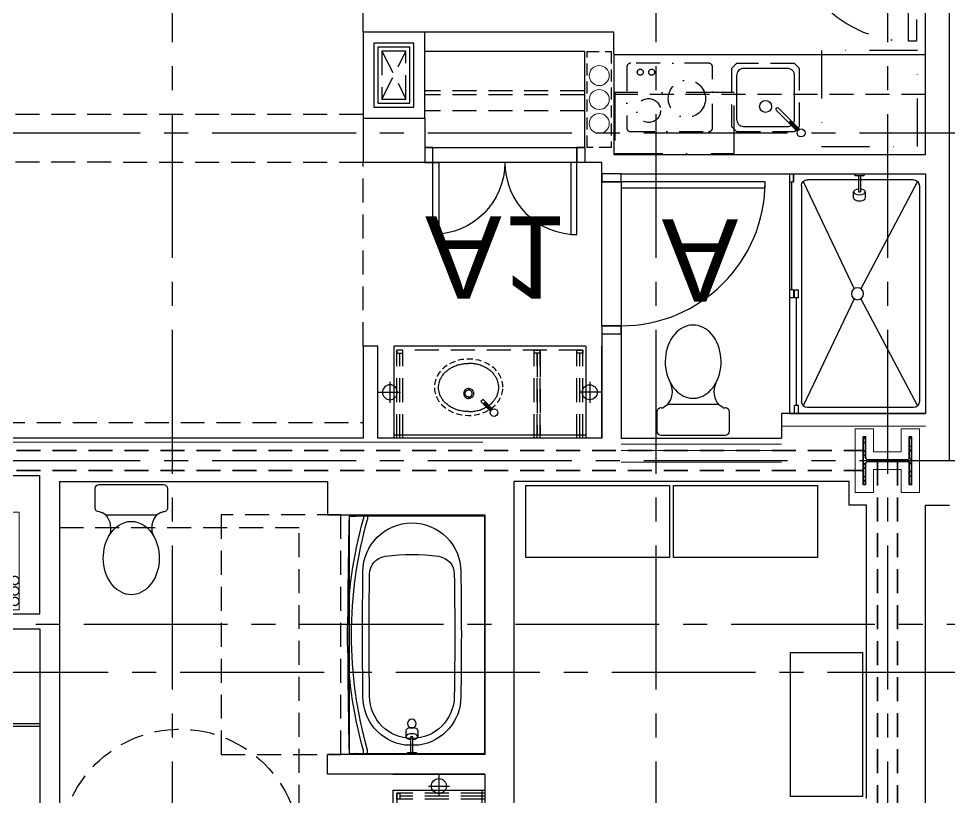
# Model space of a CAD drawing. Header units: inches. Extents: x 18000 to 22048, y 0 to 3165.
# Drawn here: x 19529.6 to 19762.5, y 1365 to 1559.9 of the extents above; entities that cross this region are included whole.
import ezdxf
from ezdxf.xclip import XClip

# ---------------------------------------------------------------- set-up
doc = ezdxf.new("R2010")
doc.units = ezdxf.units.IN
doc.header["$LTSCALE"] = 48
doc.header["$MEASUREMENT"] = 0
doc.header["$XCLIPFRAME"] = 0
for name, pattern in [('CENTER2', [1.125, 0.75, -0.125, 0.125, -0.125]), ('DASHDOT2', [0.5, 0.25, -0.125, 0, -0.125]), ('HIDDEN', [0.375, 0.25, -0.125]), ('HIDDEN2', [0.1875, 0.125, -0.0625]), ('PHANTOM2', [1.25, 0.625, -0.125, 0.125, -0.125, 0.125, -0.125])]:
    doc.linetypes.add(name, pattern=pattern)
for name, color, linetype in [('_0_Objects', 8, 'Continuous'), ('A-Door', 8, 'Continuous'), ('A-Door-Head', 8, 'Continuous'), ('A-Eqpm', 8, 'Continuous'), ('A-Eqpm-NIC', 8, 'DASHDOT2'), ('A-Flor-ADA', 8, 'PHANTOM2'), ('A-Flor-Case', 8, 'Continuous'), ('A-Flor-Case-Hidden', 8, 'HIDDEN2'), ('A-Flor-Outline', 8, 'Continuous'), ('A-Flor-Ovhd', 8, 'HIDDEN2'), ('A-Flor-Pfix', 8, 'Continuous'), ('A-Flor-Soffit', 8, 'HIDDEN2'), ('A-Flor-Spcl', 8, 'Continuous'), ('A-Flor-Wall Mtd Fixture', 8, 'Continuous'), ('A-Grid(3-32)', 8, 'CENTER2'), ('A-HVAC', 8, 'HIDDEN2'), ('A-Wall-Full', 8, 'Continuous')]:
    doc.layers.add(name, color=color, linetype=linetype)
for name, color, linetype, lineweight in [('A-Detl-Hatch', 8, 'Continuous', 18), ('S-Detl-Hatch', 8, 'Continuous', 18), ('S-Detl-Wide', 8, 'Continuous', 35)]:
    doc.layers.add(name, color=color, linetype=linetype, lineweight=lineweight)
doc.layers.add('G-Anno-Nplt', color=8, linetype='Continuous', lineweight=18, plot=False)
doc.layers.add('G-Anno-View', color=8, linetype='Continuous', lineweight=18, plot=False)
doc.styles.add('G1DIM', font='arial.ttf')
doc.dimstyles.new('Aec-Arch-I-96', dxfattribs={"dimscale": 96, "dimtxt": 0.09375, "dimasz": 0.0625, "dimexe": 0.0625, "dimexo": 0.0625, "dimgap": 0.03125, "dimtad": 1, "dimdec": 3, "dimzin": 3, "dimdsep": 46, "dimlunit": 4, "dimtxsty": 'G1DIM', "dimblk": 'ARCHTICK', "dimcen": 0.09375, "dimclrd": 256, "dimclre": 256, "dimclrt": 256, "dimazin": 2, "dimtfac": 0.75, "dimtdec": 3, "dimtix": 1, "dimtmove": 2, "dimatfit": 2, "dimldrblk": 'OPEN90', "dimfxl": 0.0625, "dimtolj": 1, "dimtzin": 0, "dimarcsym": 0})

# ---------------------------------------------------------------- blocks, each defined once
blk = doc.blocks.new('*U10')
at = {"layer": 'A-Detl-Hatch'}
h = blk.add_hatch(dxfattribs=at)
h.set_pattern_fill('ANSI32', color=256, scale=6, style=0)
h.set_pattern_definition([(45, (0, -6.06), (-1.591, 1.591), []), (45, (1.0607, -6.06), (-1.591, 1.591), [])])
edge = h.paths.add_edge_path()
edge.add_line((6, -12.12), (6, -11.515))
edge.add_line((6, -11.515), (0.795, -11.515))
edge.add_arc((0.795, -10.915), 0.6, 180, 270, ccw=False)
edge.add_line((0.195, -10.915), (0.195, -1.205))
edge.add_arc((0.795, -1.205), 0.6, 90, 180, ccw=False)
edge.add_line((0.795, -0.605), (6, -0.605))
edge.add_line((6, -0.605), (6, 0))
edge.add_line((6, 0), (-6, 0))
edge.add_line((-6, 0), (-6, -0.605))
edge.add_line((-6, -0.605), (-0.795, -0.605))
edge.add_arc((-0.795, -1.205), 0.6, 0, 90, ccw=False)
edge.add_line((-0.195, -1.205), (-0.195, -10.915))
edge.add_arc((-0.795, -10.915), 0.6, 270, 360, ccw=False)
edge.add_line((-0.795, -11.515), (-6, -11.515))
edge.add_line((-6, -11.515), (-6, -12.12))
edge.add_line((-6, -12.12), (6, -12.12))
at = {"linetype": 'ByBlock'}
blk.add_lwpolyline([(6, -12.12), (6, -11.515), (0.795, -11.515, -0.4142136), (0.195, -10.915), (0.195, -1.205, -0.4142136), (0.795, -0.605), (6, -0.605), (6, 0), (-6, 0), (-6, -0.605), (-0.795, -0.605, -0.4142136), (-0.195, -1.205), (-0.195, -10.915, -0.4142136), (-0.795, -11.515), (-6, -11.515), (-6, -12.12)], format="xyb", close=True, dxfattribs=at)
blk = doc.blocks.new('W12X65')
at = {"layer": 'S-Detl-Hatch'}
blk.add_lwpolyline([(13860.59, -7310.28), (13860.59, -7305.67), (13854.79, -7305.67), (13854.79, -7298.76), (13860.59, -7298.76), (13860.59, -7294.16), (13844.59, -7294.16), (13844.59, -7298.76), (13850.4, -7298.76), (13850.4, -7305.67), (13844.59, -7305.67), (13844.59, -7310.28)], close=True, dxfattribs=at)
at = {"layer": 'S-Detl-Wide'}
blk.add_blockref('*U10', (13852.59, -7296.16), dxfattribs=at)
blk = doc.blocks.new('3RD FLOOR - STRUCTURAL GRID')
at = {"layer": 'A-Grid(3-32)'}
for p, q in [((-2447.5, -13426.01), (-2447.5, -15409.77)), ((-2326.5, -13426.01), (-2326.5, -15409.77)), ((-2268.5, -13426.01), (-2268.5, -15409.77)), ((-3895.5, -14510.75), (-87.5, -14510.75)), ((-3895.5, -14592.75), (-87.5, -14592.75)), ((-87.5, -14645.75), (-3895.5, -14645.75))]:
    blk.add_line(p, q, dxfattribs=at)
blk.add_lwpolyline([(-111.62, -14633.75), (-3875.19, -14633.75), (-3882.75, -14619.19), (-3928.81, -14619.19)], dxfattribs=at)
at = {"layer": 'S-Detl-Wide', "linetype": 'HIDDEN2'}
for p, q in [((-2522.44, -14590.25), (-2274.56, -14590.25)), ((-2271, -14592.94), (-2271, -14799.55)), ((-2266, -14592.94), (-2266, -14799.55)), ((-2522.44, -14595.25), (-2274.56, -14595.25))]:
    blk.add_line(p, q, dxfattribs=at)
at = {"rotation": 90}
blk.add_blockref('W12X65', (-9570.72, -28445.34), dxfattribs=at)
blk = doc.blocks.new('shower head')
for p, q in [((0.5, 0.25), (4.48, 0.25)), ((6.04, 1.5), (4.5, 1.5)), ((0.5, -0.25), (4.48, -0.25)), ((6.02, -1.5), (4.49, -1.5))]:
    blk.add_line(p, q)
blk.add_lwpolyline([(0, -1.12), (0.5, -1.12), (0.5, 1.12), (0, 1.12)], close=True)
at = {"extrusion": (0, 0, -1)}
for centre, start_param, end_param in [((4.5, 0), 4.878708, 10.826996), ((6.02, 0), 6.265998, 9.430839)]:
    blk.add_ellipse(centre, major_axis=(0, 1.5), ratio=0.483735, start_param=start_param, end_param=end_param, dxfattribs=at)
blk.add_open_spline([(4.48, 0.25), (4.49, 0.2), (4.49, 0.16), (4.49, 0.11), (4.5, 0.04), (4.5, -0.04), (4.49, -0.11), (4.49, -0.16), (4.49, -0.21), (4.48, -0.25)], degree=3, knots=[7.6339989, 7.6339989, 7.6339989, 7.6339989, 7.7552894, 7.7552894, 7.7552894, 7.9540134, 7.9540134, 7.9540134, 8.074038, 8.074038, 8.074038, 8.074038])
blk = doc.blocks.new('shower curtain rod')
for p, q in [((-59.75, 0), (-60, 0)), ((-59.75, -2.5), (-59.75, 0)), ((-0.25, 0), (0, 0)), ((-0.25, -2.5), (-0.25, 0)), ((-59.75, -0.75), (-58.86, -0.75)), ((-59.75, -1.75), (-59, -1.75)), ((-0.25, -0.75), (-1.14, -0.75)), ((-0.25, -1.75), (-1, -1.75)), ((-59.75, -2.5), (-60, -2.5)), ((-0.25, -2.5), (0, -2.5))]:
    blk.add_line(p, q)
for centre, radius, start, end in [((-30, 101.37), 107.12, 254.2934, 285.7066), ((-30, 101.34), 106.09, 254.2167, 285.7833)]:
    blk.add_arc(centre, radius, start, end)
blk = doc.blocks.new('ADA Tub')
for p, q in [((0.12, -32.25), (0.12, -0.31)), ((59.44, -0.12), (0.31, -0.12)), ((59.63, -32.25), (59.63, -0.31)), ((2.25, -16.5), (2.25, -20)), ((0.19, -33.86), (0.19, -32.36)), ((59.56, -33.86), (59.56, -32.36)), ((-0.07, -33.87), (59.81, -33.87))]:
    blk.add_line(p, q)
blk.add_circle((7.62, -18.25), 1.09)
for centre, radius, start, end in [((0.31, -0.31), 0.188, 90, 180), ((59.44, -0.31), 0.188, 0, 90), ((14.37, -18.25), 12.25, 90, 171.7868), ((30, -982.48), 976.6, 89.08325, 90.91675), ((45.62, -18.25), 12.25, 270, 90), ((14.5, -18.25), 10.59, 90, 180), ((29.77, -940.73), 933.2, 89.06218, 90.93782), ((45.05, -12.16), 4.5, 8.0478, 90), ((1.97, -18.25), 48, 351.9522, 8.0478), ((14.5, -18.25), 10.59, 180, 270), ((14.37, -18.25), 12.25, 188.2132, 270), ((45.05, -24.34), 4.5, 270, 351.9522), ((29.77, 904.23), 933.2, 269.06218, 270.93782), ((0.25, -32.25), 0.13, 180, 241.143), ((30, 945.98), 976.6, 269.08325, 270.91675), ((59.5, -32.25), 0.13, 298.857, 0), ((0.25, -33.69), 0.13, 246.6399, 270), ((29.87, 1136.13), 1170.38, 268.54955, 271.45045), ((59.81, -33.81), 0.06, 270, 0)]:
    blk.add_arc(centre, radius, start, end)
at = {"layer": 'A-Flor-Pfix'}
blk.add_blockref('shower head', (-0.13, -18.25), dxfattribs=at)
at = {"layer": 'A-Flor-Spcl'}
blk.add_blockref('shower curtain rod', (59.87, -28.62), dxfattribs=at)
blk = doc.blocks.new('Toiliet American Std Cadet Pro')
for p, q in [((0, 8.06), (0, -8.06)), ((5.84, 9.06), (1, 9.06)), ((6.84, 7.9), (6.84, 8.06)), ((7.53, 6.52), (7, 7.36)), ((7.69, -5.98), (7.69, 5.98)), ((7, -7.36), (7.53, -6.52)), ((1, -9.06), (5.84, -9.06)), ((6.84, -8.06), (6.84, -7.9))]:
    blk.add_line(p, q)
for centre, radius, start, end in [((1, 8.06), 1, 90, 180), ((5.84, 8.06), 1, 0, 90), ((7.84, 7.9), 1, 180, 212.4157), ((6.69, 5.98), 1, 0, 32.4157), ((10.89, 10.1), 4.91, 226.8784, 295.5831), ((10.89, -10.1), 4.91, 64.417, 133.1217), ((6.69, -5.98), 1, 327.5844, 0), ((1, -8.06), 1, 180, 270), ((5.84, -8.06), 1, 270, 0), ((7.84, -7.9), 1, 147.5844, 180)]:
    blk.add_arc(centre, radius, start, end)
for start_param, end_param in [(4.086017, 8.480354), (2.197169, 4.086017)]:
    blk.add_ellipse((18.39, 0), major_axis=(9.17, 0), ratio=0.762999, start_param=start_param, end_param=end_param)
blk = doc.blocks.new('22in door')
blk.add_lwpolyline([(0, -22), (1.5, -22), (1.5, 0), (0, 0)], close=True)
blk.add_arc((0, 0), 22, 270, 0)
blk = doc.blocks.new('36in door')
blk.add_lwpolyline([(-1.5, -36), (0, -36), (0, 0), (-1.5, 0)], close=True)
blk.add_arc((0, 0), 36, 180, 270)
blk = doc.blocks.new('HVAC UNIT NICHE')
at = {"layer": 'A-Door-Head'}
blk.add_lwpolyline([(4, 0), (28.5, 0), (28.5, -3.75), (4, -3.75)], close=True, dxfattribs=at)
at = {"layer": 'A-HVAC'}
for p, q in [((4.25, 0), (28.25, -24)), ((4.25, -24), (28.25, 0))]:
    blk.add_line(p, q, dxfattribs=at)
for points in [[(3.25, 0), (29.25, 0), (29.25, 0.5), (3.25, 0.5)], [(4.25, -24), (28.25, -24), (28.25, 0), (4.25, 0)]]:
    blk.add_lwpolyline(points, close=True, dxfattribs=at)
for centre in [(21.13, -25), (23.75, -25), (26.36, -25)]:
    blk.add_circle(centre, 1, dxfattribs=at)
at = {"layer": 'A-Wall-Full'}
for p, q in [((4, 0), (0, 0)), ((4, -3.75), (4, 0)), ((28.5, 0), (33.25, 0)), ((28.5, -3.75), (28.5, 0)), ((33.25, 0), (33.25, -26)), ((4, -3.75), (0, -3.75)), ((28.5, -3.75), (29.5, -3.75)), ((29.5, -3.75), (29.5, -26))]:
    blk.add_line(p, q, dxfattribs=at)
at = {"layer": 'G-Anno-Nplt'}
blk.add_lwpolyline([(4, 0), (4, -26), (28.5, -26), (28.5, 0)], close=True, dxfattribs=at)
blk = doc.blocks.new('wall sconce')
for p, q in [((2, -2.625), (2, 2.625)), ((-1, 0), (4.625, 0))]:
    blk.add_line(p, q)
blk.add_circle((2, 0), 1.875)
blk = doc.blocks.new('sink1915rear')
for p, q in [((-6, -4.54), (-3.61, -6.94)), ((-5.78, -4.41), (-3.96, -6.23)), ((-5.6, -4.24), (-3.78, -6.05)), ((-5.47, -4.01), (-3.08, -6.41)), ((-3.96, -6.23), (-3.78, -6.05)), ((-3.61, -6.94), (-3.08, -6.41))]:
    blk.add_line(p, q)
blk.add_circle((-6.35, -3.67), 0.938)
for points, knots in [([(0, -3.91), (-0.41, -3.93), (-1.23, -3.96), (-2.41, -4.2), (-3.48, -4.57), (-4.13, -4.89), (-4.43, -5.06)], [0, 0, 0, 0, 1.238365, 2.448444, 3.606048, 4.621257, 4.621257, 4.621257, 4.621257]), ([(-5.07, -5.48), (-5.16, -5.54), (-5.5, -5.8), (-6.03, -6.29), (-6.6, -6.99), (-7.03, -7.71), (-7.32, -8.45), (-7.5, -9.2), (-7.56, -9.95), (-7.5, -10.7), (-7.32, -11.45), (-7.03, -12.19), (-6.6, -12.91), (-6.03, -13.61), (-5.33, -14.26), (-4.48, -14.84), (-3.5, -15.33), (-2.41, -15.7), (-1.23, -15.95), (-0.41, -15.98), (0, -15.99)], [5.387657, 5.387657, 5.387657, 5.387657, 5.72094, 6.671915, 7.55893, 8.391939, 9.182354, 9.943851, 10.690053, 11.436458, 12.198524, 12.989815, 13.823917, 14.712127, 15.664288, 16.687236, 17.780855, 18.938437, 20.147416, 21.38303, 21.38303, 21.38303, 21.38303])]:
    blk.add_open_spline(points, degree=3, knots=knots)
for points in [[(0, -3.91), (1.24, -3.99), (2.42, -4.23), (3.52, -4.61), (4.49, -5.1), (5.33, -5.68), (6.03, -6.32), (6.59, -7.01), (7.01, -7.73), (7.31, -8.46), (7.48, -9.21), (7.54, -9.95), (7.48, -10.69), (7.31, -11.44), (7.01, -12.17), (6.59, -12.89), (6.03, -13.58), (5.33, -14.22), (4.49, -14.81), (3.51, -15.3), (2.42, -15.67), (1.23, -15.91), (0, -15.99)], [(0, -9.7), (-0.48, -9.61), (-0.88, -9.34), (-1.15, -8.93), (-1.25, -8.45), (-1.15, -7.97), (-0.88, -7.57), (-0.48, -7.3), (0, -7.2)], [(0, -7.58), (-0.33, -7.64), (-0.62, -7.83), (-0.81, -8.12), (-0.87, -8.45), (-0.81, -8.79), (-0.62, -9.07), (-0.33, -9.26), (0, -9.33)], [(0, -9.7), (0.48, -9.61), (0.88, -9.34), (1.15, -8.93), (1.25, -8.45), (1.15, -7.97), (0.88, -7.57), (0.48, -7.3), (0, -7.2)], [(0, -7.58), (0.33, -7.64), (0.62, -7.83), (0.81, -8.12), (0.88, -8.45), (0.81, -8.79), (0.62, -9.07), (0.33, -9.26), (0, -9.33)]]:
    blk.add_spline(points, degree=3)
at = {"layer": 'A-Flor-Case-Hidden', "linetype": 'HIDDEN2', "ltscale": 0.25, "extrusion": (0, 0, -1)}
blk.add_ellipse((0, -10.01), major_axis=(-8.56, 0), ratio=0.824818, dxfattribs=at)
blk = doc.blocks.new('41in Std Vanity')
at = {"layer": 'A-Flor-Case'}
for p, q in [((23, 52), (0, 52)), ((0.75, 4), (0.75, 52)), ((23, 4), (23, 52)), ((23, 4), (0, 4))]:
    blk.add_line(p, q, dxfattribs=at)
at = {"layer": 'A-Flor-Case-Hidden'}
for p, q in [((0, 51.25), (22, 51.25)), ((0, 50.5), (21.25, 50.5)), ((0, 49.75), (21.25, 49.75)), ((22, 4.75), (22, 51.125)), ((0, 16.875), (21.25, 16.875)), ((0, 16.125), (21.25, 16.125)), ((0, 15.375), (22, 15.375)), ((21.25, 16.125), (0.75, 16.125)), ((21.25, 15.375), (0.75, 15.375)), ((0, 6.25), (21.25, 6.25)), ((0, 5.5), (21.25, 5.5)), ((0, 4.75), (22, 4.75))]:
    blk.add_line(p, q, dxfattribs=at)
for points in [[(21.25, 49.75), (22, 49.75), (22, 51.25), (21.25, 51.25)], [(21.25, 16.875), (22, 16.875), (22, 15.375), (21.25, 15.375)], [(21.25, 6.25), (22, 6.25), (22, 4.75), (21.25, 4.75)]]:
    blk.add_lwpolyline(points, close=True, dxfattribs=at)
at = {"layer": 'A-Wall-Full'}
for p, q in [((0, 0), (0, 56)), ((0, 56), (23, 56)), ((23, 0), (0, 0))]:
    blk.add_line(p, q, dxfattribs=at)
at = {"layer": 'A-Flor-Pfix', "rotation": 90}
blk.add_blockref('sink1915rear', (2.736, 33.312), dxfattribs=at)
at = {"layer": 'A-Flor-Wall Mtd Fixture', "xscale": -1, "rotation": 90}
blk.add_blockref('wall sconce', (11.5, 55), dxfattribs=at)
at = {"layer": 'A-Flor-Wall Mtd Fixture', "rotation": 90}
blk.add_blockref('wall sconce', (11.5, 1), dxfattribs=at)
blk = doc.blocks.new('Plumbing Chase')
at = {"layer": 'A-Flor-Outline', "linetype": 'HIDDEN2', "ltscale": 0.5}
blk.add_lwpolyline([(0.625, 0), (6.625, 0), (6.625, 24), (0.625, 24)], close=True, dxfattribs=at)
at = {"layer": 'G-Anno-Nplt'}
for centre in [(3.625, 18), (3.625, 12), (3.625, 6)]:
    blk.add_circle(centre, 2.5, dxfattribs=at)
blk = doc.blocks.new('Single 12x6 HVAC Shaft')
at = {"layer": 'A-Flor-Outline'}
blk.add_lwpolyline([(3.75, 17.75), (11.75, 17.75), (11.75, 3.75), (3.75, 3.75)], close=True, dxfattribs=at)
at = {"layer": 'A-HVAC'}
for p, q in [((4.75, 16.75), (10.75, 4.75)), ((4.75, 4.75), (10.75, 16.75))]:
    blk.add_line(p, q, dxfattribs=at)
blk.add_lwpolyline([(4.75, 16.75), (10.75, 16.75), (10.75, 4.75), (4.75, 4.75)], close=True, dxfattribs=at)
at = {"layer": 'A-Wall-Full'}
for points in [[(0, 21.5), (15.5, 21.5), (15.5, 0), (0, 0)], [(2.75, 18.75), (12.75, 18.75), (12.75, 2.75), (2.75, 2.75)]]:
    blk.add_lwpolyline(points, close=True, dxfattribs=at)
blk = doc.blocks.new('ADA STUDIO BATH')
at = {"layer": 'A-Door'}
for points in [[(30.12, -48.75), (33.87, -48.75), (33.87, -46.75), (30.12, -46.75)], [(30.12, -92.75), (33.87, -92.75), (33.87, -94.75), (30.12, -94.75)], [(30.12, -115.7), (30.12, -117.7), (35, -117.7), (35, -115.7)], [(30.12, -153.7), (30.12, -155.7), (35, -155.7), (35, -153.7)]]:
    blk.add_lwpolyline(points, close=True, dxfattribs=at)
at = {"layer": 'A-Door-Head'}
for points in [[(30.12, -92.75), (33.87, -92.75), (33.87, -48.75), (30.12, -48.75)], [(30.12, -153.7), (30.12, -117.7), (35, -117.7), (35, -153.7)]]:
    blk.add_lwpolyline(points, close=True, dxfattribs=at)
at = {"layer": 'A-Flor-ADA', "linetype": 'HIDDEN2'}
for points in [[(133.23, -78.21), (133.23, -18.21), (103.23, -18.21), (103.23, -78.21)], [(122.75, -91.77), (122.75, -21.46), (62.75, -21.46), (62.75, -91.77)], [(-7.43, -49.84), (-7.43, -85.84), (40.57, -85.84), (40.57, -49.84)], [(35, -153.7), (95, -153.7), (95, -99.7), (35, -99.7)], [(158.89, -131.53), (110.89, -131.53), (110.89, -101.53), (158.89, -101.53)]]:
    blk.add_lwpolyline(points, close=True, dxfattribs=at)
blk.add_circle((92.96, -101.85), 30, dxfattribs=at)
at = {"layer": 'A-Flor-Case'}
for p, q in [((42.87, -70.38), (42.87, -94.75)), ((42.87, -70.38), (57.87, -70.38)), ((42.87, -71.13), (57.87, -71.13))]:
    blk.add_line(p, q, dxfattribs=at)
at = {"layer": 'A-Flor-Case-Hidden'}
for p, q in [((45.87, -71.13), (45.87, -94.75)), ((46.87, -71.13), (46.87, -94.75))]:
    blk.add_line(p, q, dxfattribs=at)
at = {"layer": 'A-Flor-Ovhd'}
for p, q in [((42.87, -46.75), (42.87, -70.38)), ((45.87, -46.75), (45.87, -70.38)), ((46.87, -46.75), (46.87, -70.38))]:
    blk.add_line(p, q, dxfattribs=at)
at = {"layer": 'A-Wall-Full'}
for p, q in [((0, -15.75), (0, 0)), ((30.42, -8.38), (57.87, -8.38)), ((30.42, -15.86), (30.42, -8.38)), ((57.87, -43), (57.87, -8.38)), ((62.75, -9.87), (129.83, -9.87)), ((62.75, -9.87), (62.75, -96.42)), ((129.83, -9.87), (129.83, -18.21)), ((26.67, -15.75), (0, -15.75)), ((129.83, -18.21), (169.23, -18.21)), ((169.23, -18.21), (169.23, -78.24)), ((52.67, -43), (57.87, -43)), ((30.12, -46.75), (26.67, -46.75)), ((33.87, -48.75), (30.12, -48.75)), ((33.87, -46.75), (57.87, -46.75)), ((33.87, -46.75), (33.87, -48.75)), ((57.87, -46.75), (57.87, -94.75)), ((169.23, -78.2), (129.83, -78.2)), ((129.83, -83.07), (129.83, -78.2)), ((169.23, -83.07), (129.83, -83.07)), ((169.23, -83.12), (169.23, -139.07)), ((30.12, -92.75), (30.12, -117.7)), ((33.87, -92.75), (30.12, -92.75)), ((33.87, -92.75), (33.87, -94.75)), ((33.87, -94.75), (57.87, -94.75)), ((35, -99.63), (62.75, -99.63)), ((35, -99.63), (35, -117.7)), ((35, -117.7), (30.12, -117.7)), ((169.23, -139.07), (129.85, -139.07)), ((129.85, -155.7), (129.85, -139.07)), ((30.12, -153.7), (30.12, -155.7)), ((35, -153.7), (30.12, -153.7)), ((35, -153.7), (35, -155.7)), ((30.12, -155.7), (15.11, -155.7)), ((129.85, -155.7), (35, -155.7))]:
    blk.add_line(p, q, dxfattribs=at)
ref = blk.add_blockref('HVAC UNIT NICHE', (26.67, -13.5), dxfattribs=dict(xscale=-1, rotation=90))
XClip(ref).set_block_clipping_path([(2.25, -31.2055830098), (37.25, 1.5796836048)])
for name, p, rotation in [('41in Std Vanity', (169.23, -83.07), 179.9999999999644), ('Single 12x6 HVAC Shaft', (176.48, -154.57), 90), ('Plumbing Chase', (130.48, -147.32), 270)]:
    blk.add_blockref(name, p, dxfattribs=dict(rotation=rotation))
at = {"layer": 'A-Door', "rotation": 270}
blk.add_blockref('22in door', (30.12, -48.75), dxfattribs=at)
at = {"layer": 'A-Door', "extrusion": (0, 0, -1), "zscale": -1}
for name, p, rotation in [('22in door', (-30.12, -92.75), 90), ('36in door', (-35, -153.7), 270)]:
    blk.add_blockref(name, p, dxfattribs=dict(at, rotation=rotation))
at = {"layer": 'A-Flor-Pfix', "extrusion": (0, 0, -1)}
for name, p, zscale, rotation in [('Toiliet American Std Cadet Pro', (-80.75, -10.62), -0.9999999999999991, 270.0001459485158), ('ADA Tub', (-169.23, -78.08), -1, 90)]:
    blk.add_blockref(name, p, dxfattribs=dict(at, zscale=zscale, rotation=rotation))
blk = doc.blocks.new('ADA King Studio')
at = {"layer": 'G-Anno-Nplt'}
blk.add_line((9.1, 280.63), (301.78, 280.63), dxfattribs=at)
blk.add_blockref('ADA STUDIO BATH', (133.01, 280.63))
blk = doc.blocks.new('shower door')
at = {"layer": 'A-Flor-Case'}
for p, q in [((-31, -1), (-31, 0)), ((-29, 0), (-31, 0)), ((-29, -1), (-29, 0)), ((0, 0), (-2, 0)), ((-2, 0), (-2, -1)), ((-59.99, -1.26), (-57.99, -1.26)), ((-59.99, -2.26), (-57.99, -2.26)), ((-57.99, -2.26), (-57.99, -1.26)), ((-57.99, -1.76), (-31, -1.76)), ((-29, -1), (-31, -1)), ((-31, -1.26), (-29, -1.26)), ((-31, -2.26), (-31, -1.26)), ((-31, -2.26), (-29, -2.26)), ((-2, -0.5), (-29, -0.5)), ((-29, -1.26), (-29, -2.26)), ((0, -1), (-2, -1)), ((-2, -1), (0, -1))]:
    blk.add_line(p, q, dxfattribs=at)
blk = doc.blocks.new('30x34 shower')
at = {"layer": 'A-Flor-Pfix'}
for p, q in [((0, -34), (0, 0)), ((60, 0), (0, 0)), ((60, -34), (60, 0)), ((28.75, -16.18), (1.94, -1.94)), ((57, -1.5), (3, -1.5)), ((58.06, -1.94), (31.25, -16.18)), ((1.5, -3), (1.5, -29.5)), ((58.5, -3), (58.5, -29.5)), ((28.75, -17.82), (1.94, -30.56)), ((58.06, -30.56), (31.25, -17.82)), ((57, -31), (3, -31)), ((60, -34), (0, -34))]:
    blk.add_line(p, q, dxfattribs=at)
blk.add_circle((30, -17), 1.5, dxfattribs=at)
for centre, start, end in [((3, -3), 90, 180), ((57, -3), 0, 90), ((3, -29.5), 180, 270), ((57, -29.5), 270, 0)]:
    blk.add_arc(centre, 1.5, start, end, dxfattribs=at)
at = {"xscale": -1, "rotation": 179.9999999999999}
blk.add_blockref('shower door', (60, -34), dxfattribs=at)
at = {"layer": 'A-Flor-Pfix', "rotation": 180.0000000001253}
blk.add_blockref('shower head', (60, -16.5), dxfattribs=at)
blk = doc.blocks.new('_ArchTick')
at = {"linetype": 'ByBlock', "const_width": 0.15}
blk.add_lwpolyline([(-0.5, -0.5), (0.5, 0.5)], dxfattribs=at)
blk = doc.blocks.new('*D95')
at = {"layer": 'Defpoints', "transparency": 16777216}
for p in [(-42.8, 6.14), (-45.88, -60), (-43.26, -60)]:
    blk.add_point(p, dxfattribs=at)
at = {"layer": 'G-Anno-Nplt', "lineweight": -2, "transparency": 16777216}
for p, q in [((-44.3, 6.14), (-47.38, 6.14)), ((-45.88, 6.14), (-45.88, -60)), ((-44.76, -60), (-47.38, -60))]:
    blk.add_line(p, q, dxfattribs=at)
at = {"layer": 'G-Anno-Nplt', "lineweight": -2, "transparency": 16777216, "xscale": 1.5, "yscale": 1.5, "zscale": 1.5}
for p, rotation in [((-45.88, 6.14), 90), ((-45.88, -60), 270)]:
    blk.add_blockref('_ArchTick', p, dxfattribs=dict(at, rotation=rotation))
at = {"layer": 'G-Anno-Nplt', "transparency": 16777216, "insert": (-48.63, -26.93), "char_height": 2.25, "attachment_point": 5, "rotation": 90, "style": 'G1DIM'}
blk.add_mtext('\\A1;5\'-6{\\H0.750000x;\\S1/8;}"', dxfattribs=at)
blk = doc.blocks.new('_Open90')
at = {"linetype": 'ByBlock', "lineweight": -2}
for p, q in [((0, 0), (-1, 0)), ((-0.5, 0.5), (0, 0)), ((0, 0), (-0.5, -0.5))]:
    blk.add_line(p, q, dxfattribs=at)
blk = doc.blocks.new('*D96')
at = {"layer": 'Defpoints', "transparency": 16777216}
for p in [(0, 2.48), (-36, 0), (0, -3.5)]:
    blk.add_point(p, dxfattribs=at)
at = {"layer": 'G-Anno-Nplt', "lineweight": -2, "transparency": 16777216}
for p, q in [((-36, 1.5), (-36, 3.98)), ((-36, 2.48), (0, 2.48)), ((0, -2), (0, 3.98))]:
    blk.add_line(p, q, dxfattribs=at)
at = {"layer": 'G-Anno-Nplt', "lineweight": -2, "transparency": 16777216, "xscale": 1.5, "yscale": 1.5, "zscale": 1.5, "rotation": 180}
blk.add_blockref('_ArchTick', (-36, 2.48), dxfattribs=at)
at = {"layer": 'G-Anno-Nplt', "lineweight": -2, "transparency": 16777216, "xscale": 1.5, "yscale": 1.5, "zscale": 1.5}
blk.add_blockref('_ArchTick', (0, 2.48), dxfattribs=at)
at = {"layer": 'G-Anno-Nplt', "transparency": 16777216, "insert": (-18, 4.38), "char_height": 2.25, "attachment_point": 5, "style": 'G1DIM'}
blk.add_mtext('\\A1;3\'-0"', dxfattribs=at)
blk = doc.blocks.new('*D129')
at = {"layer": 'Defpoints', "transparency": 16777216}
for p in [(-58.12, 7.25), (-76.12, 6.5), (-76.12, 2.15)]:
    blk.add_point(p, dxfattribs=at)
at = {"layer": 'G-Anno-Nplt', "lineweight": -2, "transparency": 16777216}
for p, q in [((-76.12, 5), (-76.12, 0.65)), ((-58.12, 5.75), (-58.12, 0.65)), ((-58.12, 2.15), (-76.12, 2.15))]:
    blk.add_line(p, q, dxfattribs=at)
at = {"layer": 'G-Anno-Nplt', "lineweight": -2, "transparency": 16777216, "xscale": 1.5, "yscale": 1.5, "zscale": 1.5, "rotation": 180}
blk.add_blockref('_ArchTick', (-76.12, 2.15), dxfattribs=at)
at = {"layer": 'G-Anno-Nplt', "lineweight": -2, "transparency": 16777216, "xscale": 1.5, "yscale": 1.5, "zscale": 1.5}
blk.add_blockref('_ArchTick', (-58.12, 2.15), dxfattribs=at)
at = {"layer": 'G-Anno-Nplt', "transparency": 16777216, "insert": (-67.12, 4.05), "char_height": 2.25, "attachment_point": 5, "style": 'G1DIM'}
blk.add_mtext('\\A1;1\'-6"', dxfattribs=at)
blk = doc.blocks.new('*D130')
at = {"layer": 'Defpoints', "transparency": 16777216}
for p in [(0, 0), (-7.85, -60), (0, -60)]:
    blk.add_point(p, dxfattribs=at)
at = {"layer": 'G-Anno-Nplt', "lineweight": -2, "transparency": 16777216}
for p, q in [((-1.5, 0), (-9.35, 0)), ((-7.85, 0), (-7.85, -60)), ((-1.5, -60), (-9.35, -60))]:
    blk.add_line(p, q, dxfattribs=at)
at = {"layer": 'G-Anno-Nplt', "lineweight": -2, "transparency": 16777216, "xscale": 1.5, "yscale": 1.5, "zscale": 1.5}
for p, rotation in [((-7.85, 0), 90), ((-7.85, -60), 270)]:
    blk.add_blockref('_ArchTick', p, dxfattribs=dict(at, rotation=rotation))
at = {"layer": 'G-Anno-Nplt', "transparency": 16777216, "insert": (-9.75, -30), "char_height": 2.25, "attachment_point": 5, "rotation": 90, "style": 'G1DIM'}
blk.add_mtext('\\A1;5\'-0"', dxfattribs=at)
blk = doc.blocks.new('*D131')
at = {"layer": 'Defpoints', "transparency": 16777216}
for p in [(-76.12, -58), (-76.12, -60), (-69.22, -60)]:
    blk.add_point(p, dxfattribs=at)
at = {"layer": 'G-Anno-Nplt', "lineweight": -2, "transparency": 16777216}
for p, q in [((-74.62, -58), (-67.72, -58)), ((-69.22, -58), (-69.22, -56.5)), ((-69.22, -58), (-69.22, -60)), ((-74.62, -60), (-67.72, -60)), ((-69.22, -60), (-69.22, -61.5))]:
    blk.add_line(p, q, dxfattribs=at)
at = {"layer": 'G-Anno-Nplt', "lineweight": -2, "transparency": 16777216, "xscale": 1.5, "yscale": 1.5, "zscale": 1.5}
for p, rotation in [((-69.22, -58), 270), ((-69.22, -60), 90)]:
    blk.add_blockref('_ArchTick', p, dxfattribs=dict(at, rotation=rotation))
at = {"layer": 'G-Anno-Nplt', "transparency": 16777216, "insert": (-71.1, -59), "char_height": 2.25, "attachment_point": 5, "rotation": 90, "style": 'G1DIM'}
blk.add_mtext('\\A1;2"', dxfattribs=at)
blk = doc.blocks.new('18in door')
blk.add_lwpolyline([(0, 0), (1.5, 0), (1.5, 18), (0, 18)], close=True)
blk.add_arc((0, 0), 18, 0, 90)
blk = doc.blocks.new('*D138')
at = {"layer": 'Defpoints', "transparency": 16777216}
for p in [(-44.25, -73.66), (-4.25, -73.66), (-4.25, -75.03)]:
    blk.add_point(p, dxfattribs=at)
at = {"layer": 'G-Anno-Nplt', "lineweight": -2, "transparency": 16777216}
for p, q in [((-44.25, -75.03), (-4.25, -75.03)), ((-44.25, -75.16), (-44.25, -76.53)), ((-4.25, -75.16), (-4.25, -76.53))]:
    blk.add_line(p, q, dxfattribs=at)
at = {"layer": 'G-Anno-Nplt', "lineweight": -2, "transparency": 16777216, "xscale": 1.5, "yscale": 1.5, "zscale": 1.5, "rotation": 180}
blk.add_blockref('_ArchTick', (-44.25, -75.03), dxfattribs=at)
at = {"layer": 'G-Anno-Nplt', "lineweight": -2, "transparency": 16777216, "xscale": 1.5, "yscale": 1.5, "zscale": 1.5}
blk.add_blockref('_ArchTick', (-4.25, -75.03), dxfattribs=at)
at = {"layer": 'G-Anno-Nplt', "transparency": 16777216, "insert": (-24.25, -76.93), "char_height": 2.25, "attachment_point": 5, "rotation": 180, "style": 'G1DIM'}
blk.add_mtext('\\A1;3\'-4"', dxfattribs=at)
blk = doc.blocks.new('*D139')
at = {"layer": 'Defpoints', "transparency": 16777216}
for p in [(-11.64, -72.75), (-10.4, -72.75), (-10.4, -96.75)]:
    blk.add_point(p, dxfattribs=at)
at = {"layer": 'G-Anno-Nplt', "lineweight": -2, "transparency": 16777216}
for p, q in [((-11.9, -72.75), (-13.14, -72.75)), ((-11.64, -96.75), (-11.64, -72.75)), ((-11.9, -96.75), (-13.14, -96.75))]:
    blk.add_line(p, q, dxfattribs=at)
at = {"layer": 'G-Anno-Nplt', "lineweight": -2, "transparency": 16777216, "xscale": 1.5, "yscale": 1.5, "zscale": 1.5}
for p, rotation in [((-11.64, -72.75), 90), ((-11.64, -96.75), 270)]:
    blk.add_blockref('_ArchTick', p, dxfattribs=dict(at, rotation=rotation))
at = {"layer": 'G-Anno-Nplt', "transparency": 16777216, "insert": (-13.54, -84.75), "char_height": 2.25, "attachment_point": 5, "rotation": 90, "style": 'G1DIM'}
blk.add_mtext('\\A1;2\'-0"', dxfattribs=at)
blk = doc.blocks.new('*D106')
at = {"layer": 'Defpoints', "transparency": 16777216}
for p in [(-78, -4.88), (0, -4.88), (0, -10.2)]:
    blk.add_point(p, dxfattribs=at)
at = {"layer": 'G-Anno-Nplt', "lineweight": -2, "transparency": 16777216}
for p, q in [((-78, -6.38), (-78, -11.7)), ((0, -6.38), (0, -11.7)), ((-78, -10.2), (0, -10.2))]:
    blk.add_line(p, q, dxfattribs=at)
at = {"layer": 'G-Anno-Nplt', "lineweight": -2, "transparency": 16777216, "xscale": 1.5, "yscale": 1.5, "zscale": 1.5, "rotation": 180}
blk.add_blockref('_ArchTick', (-78, -10.2), dxfattribs=at)
at = {"layer": 'G-Anno-Nplt', "lineweight": -2, "transparency": 16777216, "xscale": 1.5, "yscale": 1.5, "zscale": 1.5}
blk.add_blockref('_ArchTick', (0, -10.2), dxfattribs=at)
at = {"layer": 'G-Anno-Nplt', "transparency": 16777216, "insert": (-39, -8.3), "char_height": 2.25, "attachment_point": 5, "style": 'G1DIM'}
blk.add_mtext('\\A1;6\'-6"', dxfattribs=at)
blk = doc.blocks.new('*D107')
at = {"layer": 'Defpoints', "transparency": 16777216}
for p in [(-32.79, -4.88), (-32.79, -29.88), (-27.96, -29.88)]:
    blk.add_point(p, dxfattribs=at)
at = {"layer": 'G-Anno-Nplt', "lineweight": -2, "transparency": 16777216}
for p, q in [((-31.29, -4.88), (-26.46, -4.88)), ((-27.96, -4.88), (-27.96, -29.88)), ((-31.29, -29.88), (-26.46, -29.88))]:
    blk.add_line(p, q, dxfattribs=at)
at = {"layer": 'G-Anno-Nplt', "lineweight": -2, "transparency": 16777216, "xscale": 1.5, "yscale": 1.5, "zscale": 1.5}
for p, rotation in [((-27.96, -4.88), 90), ((-27.96, -29.88), 270)]:
    blk.add_blockref('_ArchTick', p, dxfattribs=dict(at, rotation=rotation))
at = {"layer": 'G-Anno-Nplt', "transparency": 16777216, "insert": (-29.84, -17.38), "char_height": 2.25, "attachment_point": 5, "rotation": 90, "style": 'G1DIM'}
blk.add_mtext('\\A1;2\'-1"', dxfattribs=at)
blk = doc.blocks.new('*D108')
at = {"layer": 'Defpoints', "transparency": 16777216}
for p in [(-32.32, -29.88), (-32.32, -63.88), (-27.96, -63.88)]:
    blk.add_point(p, dxfattribs=at)
at = {"layer": 'G-Anno-Nplt', "lineweight": -2, "transparency": 16777216}
for p, q in [((-30.82, -29.88), (-26.46, -29.88)), ((-27.96, -29.88), (-27.96, -63.88)), ((-30.82, -63.88), (-26.46, -63.88))]:
    blk.add_line(p, q, dxfattribs=at)
at = {"layer": 'G-Anno-Nplt', "lineweight": -2, "transparency": 16777216, "xscale": 1.5, "yscale": 1.5, "zscale": 1.5}
for p, rotation in [((-27.96, -29.88), 90), ((-27.96, -63.88), 270)]:
    blk.add_blockref('_ArchTick', p, dxfattribs=dict(at, rotation=rotation))
at = {"layer": 'G-Anno-Nplt', "transparency": 16777216, "insert": (-29.86, -46.88), "char_height": 2.25, "attachment_point": 5, "rotation": 90, "style": 'G1DIM'}
blk.add_mtext('\\A1;2\'-10"', dxfattribs=at)
blk = doc.blocks.new('*D109')
at = {"layer": 'Defpoints', "transparency": 16777216}
for p in [(-32.25, -63.88), (-32.25, -94.88), (-27.96, -94.88)]:
    blk.add_point(p, dxfattribs=at)
at = {"layer": 'G-Anno-Nplt', "lineweight": -2, "transparency": 16777216}
for p, q in [((-30.75, -63.88), (-26.46, -63.88)), ((-27.96, -63.88), (-27.96, -94.88)), ((-30.75, -94.88), (-26.46, -94.88))]:
    blk.add_line(p, q, dxfattribs=at)
at = {"layer": 'G-Anno-Nplt', "lineweight": -2, "transparency": 16777216, "xscale": 1.5, "yscale": 1.5, "zscale": 1.5}
for p, rotation in [((-27.96, -63.88), 90), ((-27.96, -94.88), 270)]:
    blk.add_blockref('_ArchTick', p, dxfattribs=dict(at, rotation=rotation))
at = {"layer": 'G-Anno-Nplt', "transparency": 16777216, "insert": (-29.84, -79.38), "char_height": 2.25, "attachment_point": 5, "rotation": 90, "style": 'G1DIM'}
blk.add_mtext('\\A1;2\'-7"', dxfattribs=at)
blk = doc.blocks.new('*D110')
at = {"layer": 'Defpoints', "transparency": 16777216}
for p in [(-34.75, -69.46), (0, -69.46), (0, -70.99)]:
    blk.add_point(p, dxfattribs=at)
at = {"layer": 'G-Anno-Nplt', "lineweight": -2, "transparency": 16777216}
for p, q in [((-34.75, -70.96), (-34.75, -72.49)), ((-34.75, -70.99), (0, -70.99)), ((0, -70.96), (0, -72.49))]:
    blk.add_line(p, q, dxfattribs=at)
at = {"layer": 'G-Anno-Nplt', "lineweight": -2, "transparency": 16777216, "xscale": 1.5, "yscale": 1.5, "zscale": 1.5, "rotation": 180}
blk.add_blockref('_ArchTick', (-34.75, -70.99), dxfattribs=at)
at = {"layer": 'G-Anno-Nplt', "lineweight": -2, "transparency": 16777216, "xscale": 1.5, "yscale": 1.5, "zscale": 1.5}
blk.add_blockref('_ArchTick', (0, -70.99), dxfattribs=at)
at = {"layer": 'G-Anno-Nplt', "transparency": 16777216, "insert": (-17.37, -68.23), "char_height": 2.25, "attachment_point": 5, "style": 'G1DIM'}
blk.add_mtext('\\A1;2\'-10{\\H0.750000x;\\S3/4;}"', dxfattribs=at)
blk = doc.blocks.new('refrigerator')
blk.add_line((-30.125, 0), (-30.125, -29.5))
for points in [[(-32.125, -29.5), (0, -29.5), (0, 0), (-32.125, 0)], [(-34.125, -3.75), (-32.125, -3.75), (-32.125, -2.25), (-34.125, -2.25)], [(-59.625, -31.5), (-59.625, -29.5), (-30.125, -29.5), (-30.125, -31.5)]]:
    blk.add_lwpolyline(points, close=True)
blk.add_arc((-30.125, -29.5), 29.5, 90, 183.88744)
blk = doc.blocks.new('kitchen faucet')
for p, q in [((0.93, 0.38), (8.38, 0.38)), ((1, 0.12), (4, 0.12)), ((4, -0.12), (4, 0.12)), ((0.93, -0.38), (8.38, -0.38)), ((1, -0.12), (4, -0.12))]:
    blk.add_line(p, q)
blk.add_circle((0, 0), 1)
blk.add_arc((8.38, 0), 0.375, 270, 90)
blk = doc.blocks.new('kitchen sink')
blk.add_lwpolyline([(-14.94, -6.97, 0.143329), (-14, -7.25), (-3, -7.25, 0.414214), (-1.25, -5.5), (-1.25, 5.5, 0.414214), (-3, 7.25), (-14, 7.25, 0.414214), (-15.75, 5.5), (-15.75, -5.5, 0.143329), (-15.47, -6.44, 0.143329)], format="xyb")
blk.add_circle((-10.75, 0), 1.5)
at = {"layer": 'A-Flor-Case-Hidden'}
for p, q in [((-15.75, 8.5), (-17, 7.25)), ((-1.25, 8.5), (0, 7.25)), ((-16.64, -7.61), (-17, -7.25)), ((-15.75, -8.5), (-16.11, -8.14)), ((-1.25, -8.5), (0, -7.25))]:
    blk.add_line(p, q, dxfattribs=at)
for points in [[(-17, 7.25), (-17, -7.25)], [(-1.25, 8.5), (-15.75, 8.5)], [(0, -7.25), (0, 7.25)], [(-15.75, -8.5), (-1.25, -8.5)]]:
    blk.add_lwpolyline(points, dxfattribs=at)
at = {"rotation": 45.00000000000001}
blk.add_blockref('kitchen faucet', (-17.38, -8.88), dxfattribs=at)
blk = doc.blocks.new('cooktop')
at = {"ltscale": 0.5}
blk.add_lwpolyline([(-7.56, -21.5), (7.56, -21.5, 0.414214), (8.56, -20.5), (8.56, -1, 0.414214), (7.56, 0), (-7.56, 0, 0.414214), (-8.56, -1), (-8.56, -20.5, 0.414214)], format="xyb", close=True, dxfattribs=at)
for centre, radius in [((-3.27, -5.47), 3), ((6.32, -3.4), 0.75), ((6.32, -6.24), 0.75), ((-0.31, -15.05), 4.66)]:
    blk.add_circle(centre, radius, dxfattribs=at)
blk = doc.blocks.new('linen elev lobby vending')
at = {"layer": 'A-Wall-Full'}
for p, q in [((-164.56, 222.26), (-248.51, 222.26)), ((-248.51, 222.26), (-248.51, 31.88)), ((-164.56, 216.38), (-164.56, 222.26)), ((-160.25, 216.38), (-164.56, 216.38)), ((-160.25, 142.98), (-160.25, 216.38)), ((-145.5, 216.38), (-139.5, 216.38)), ((-145.5, 37.73), (-145.5, 216.38))]:
    blk.add_line(p, q, dxfattribs=at)
blk = doc.blocks.new('Studio Bath 2')
at = {"layer": 'A-Door'}
for points in [[(-81, -21.9817), (-81, -19.9817), (-76.125, -19.9817), (-76.125, -21.9817)], [(-81, -59.9817), (-81, -57.9817), (-76.125, -57.9817), (-76.125, -59.9817)]]:
    blk.add_lwpolyline(points, close=True, dxfattribs=at)
at = {"layer": 'A-Door-Head'}
blk.add_lwpolyline([(-81, -21.9817), (-81, -57.9817), (-76.125, -57.9817), (-76.125, -21.9817)], close=True, dxfattribs=at)
at = {"layer": 'A-Wall-Full'}
for p, q in [((-81, -22), (-81, 6.145)), ((-76.125, -22), (-76.125, 6.145)), ((-76.125, 6.145), (-36, 6.145)), ((-76.125, 6.145), (-36, 6.145)), ((-36, 0), (-36, 6.145)), ((0, 0), (-36, 0)), ((0, -60), (0, -3.5)), ((-81, -22), (-76.125, -22)), ((-81, -58), (-81, -62.855)), ((-76.125, -58), (-81, -58)), ((-76.125, -58), (-76.125, -60)), ((-76.125, -58), (-76.125, -60)), ((-76.125, -60), (0, -60))]:
    blk.add_line(p, q, dxfattribs=at)
at = {"layer": 'G-Anno-Nplt'}
for p, q in [((-76.125, 12.145), (-36, 12.145)), ((-76.125, 9.27), (-36, 9.27)), ((-76.125, 7.645), (-36, 7.645)), ((0, 3.125), (-36, 3.125))]:
    blk.add_line(p, q, dxfattribs=at)
at = {"layer": 'A-Door', "xscale": -1, "rotation": 90}
blk.add_blockref('36in door', (-76.125, -57.9817), dxfattribs=at)
at = {"layer": 'A-Flor-Pfix', "xscale": -1, "rotation": 90}
blk.add_blockref('Toiliet American Std Cadet Pro', (-58.125, 5.395), dxfattribs=at)
at = {"layer": 'A-Flor-Pfix', "extrusion": (0, 0, -1), "xscale": -1, "zscale": -1, "rotation": 90}
blk.add_blockref('30x34 shower', (0, 0), dxfattribs=at)
at = {"layer": 'G-Anno-View', "insert": (-66.0088, -28.0427), "char_height": 20.5811, "width": 161.68767, "attachment_point": 1, "style": 'G1DIM'}
blk.add_mtext('A', dxfattribs=at)
at = {"layer": 'G-Anno-Nplt'}
for base, p1, p2, picture, middle in [((-76.125, 2.1463), (-58.125, 7.25), (-76.125, 6.5015), '*D129', (-67.125, 4.0451)), ((0, 2.4794), (-36, 0), (0, -3.5), '*D96', (-18, 4.3789))]:
    dim = blk.add_linear_dim(base=base, p1=p1, p2=p2, dimstyle='Aec-Arch-I-96', override={"dimscale": 24, "dimsah": 1, "dimclrt": 256}, dxfattribs=at)
    dim.commit()
    dim.dimension.update_dxf_attribs({"geometry": picture, "text_midpoint": middle})
for base, p1, p2, picture, middle in [((-45.8755, -60), (-42.7983, 6.145), (-43.263, -60), '*D95', (-48.6347, -26.9275)), ((-7.8535, -60), (0, 0), (0, -60), '*D130', (-9.7523, -30)), ((-69.2224, -60), (-76.125, -58), (-76.125, -60), '*D131', (-71.102, -59))]:
    dim = blk.add_linear_dim(base=base, p1=p1, p2=p2, angle=90, dimstyle='Aec-Arch-I-96', override={"dimscale": 24, "dimsah": 1, "dimclrt": 256}, dxfattribs=at)
    dim.commit()
    dim.dimension.update_dxf_attribs({"geometry": picture, "text_midpoint": middle})
blk = doc.blocks.new('Studio Vanity and Closet Typ')
at = {"layer": 'A-Door'}
for points in [[(-42.2386, -69), (-42.2386, -72.75), (-44.2386, -72.75), (-44.2386, -69)], [(-6.2386, -69), (-6.2386, -72.75), (-4.2386, -72.75), (-4.2386, -69)]]:
    blk.add_lwpolyline(points, close=True, dxfattribs=at)
at = {"layer": 'A-Door-Head'}
blk.add_lwpolyline([(-42.2386, -69), (-42.2386, -72.75), (-6.2386, -72.75), (-6.2386, -69)], close=True, dxfattribs=at)
at = {"layer": 'A-Flor-Ovhd'}
for p, q in [((-4.375, -81.955), (-44.25, -81.955)), ((-4.375, -85.955), (-44.25, -85.955)), ((-4.375, -86.955), (-44.25, -86.955))]:
    blk.add_line(p, q, dxfattribs=at)
at = {"layer": 'A-Flor-Soffit'}
blk.add_line((-59.75, -23), (-59.75, -69), dxfattribs=at)
at = {"layer": 'A-Wall-Full'}
for p, q in [((-56, 0), (-56, -23)), ((0, 0), (0, -23)), ((-56, -23), (-59.75, -23)), ((-42.25, -69), (-59.75, -69)), ((-59.75, -101.625), (-59.75, -69)), ((-42.25, -69), (-42.25, -72.75)), ((0, -69), (-6.25, -69)), ((-6.25, -69), (-6.25, -72.75)), ((-44.25, -80.125), (-44.25, -72.75)), ((-44.25, -72.75), (-42.25, -72.75)), ((-4.25, -72.75), (-6.25, -72.75)), ((-4.25, -72.75), (-4.25, -96.75)), ((-4.25, -96.75), (-44.25, -96.75)), ((3, -101.625), (-59.75, -101.625))]:
    blk.add_line(p, q, dxfattribs=at)
at = {"xscale": -1, "rotation": 90}
blk.add_blockref('41in Std Vanity', (0, 0), dxfattribs=at)
for name, p in [('Plumbing Chase', (-4.25, -96.75)), ('Single 12x6 HVAC Shaft', (-59.75, -101.625))]:
    blk.add_blockref(name, p)
at = {"layer": 'A-Door'}
blk.add_blockref('18in door', (-42.2386, -69), dxfattribs=at)
at = {"layer": 'A-Door', "xscale": -1}
blk.add_blockref('18in door', (-6.2386, -69), dxfattribs=at)
at = {"layer": 'G-Anno-View', "insert": (-44.2161, -34.9487), "char_height": 20.58111, "width": 161.68767, "attachment_point": 1, "style": 'G1DIM'}
blk.add_mtext('A1', dxfattribs=at)
at = {"layer": 'G-Anno-Nplt'}
dim = blk.add_linear_dim(base=(-11.64, -72.75), p1=(-10.398, -96.75), p2=(-10.398, -72.75), angle=90, dimstyle='Aec-Arch-I-96', override={"dimscale": 24, "dimsah": 1, "dimclrt": 256}, dxfattribs=at)
dim.commit()
dim.dimension.update_dxf_attribs({"geometry": '*D139', "text_midpoint": (-13.5388, -84.75)})
dim = blk.add_linear_dim(base=(-4.25, -75.0334), p1=(-44.25, -73.6618), p2=(-4.25, -73.6618), dimstyle='Aec-Arch-I-96', override={"dimscale": 24, "dimsah": 1, "dimclrt": 256}, dxfattribs=at)
dim.commit()
dim.dimension.update_dxf_attribs({"geometry": '*D138', "text_midpoint": (-24.25, -76.933)})
blk = doc.blocks.new('Studio Kitchen 1')
at = {"layer": 'A-Eqpm'}
for points in [[(-28.2486, -99.75), (-10.2486, -99.75), (-10.2486, -96.25), (-28.2486, -96.25)], [(-29.2486, -99.75), (-9.2486, -99.75), (-9.2486, -100.25), (-29.2486, -100.25)]]:
    blk.add_lwpolyline(points, close=True, dxfattribs=at)
at = {"layer": 'A-Eqpm-NIC'}
for points in [[(-47.875, -5.125), (-47.875, -20.375), (-77.75, -20.375), (-77.75, -5.125)], [(-2, -6.875), (-2, -30.875), (-26, -30.875), (-26, -6.875)]]:
    blk.add_lwpolyline(points, close=True, dxfattribs=at)
at = {"layer": 'A-Flor-Case'}
for p, q in [((-78, -29.875), (0, -29.875)), ((-3.125, -63.875), (-3.125, -94.875)), ((-3.125, -63.875), (-0.125, -63.875)), ((-3.125, -64.625), (-0.125, -64.625)), ((-2.375, -64.625), (-2.375, -94.875))]:
    blk.add_line(p, q, dxfattribs=at)
at = {"layer": 'A-Flor-Ovhd'}
for p, q in [((0, -19.875), (-77.75, -19.875)), ((-3.125, -63.875), (-34.75, -63.875))]:
    blk.add_line(p, q, dxfattribs=at)
at = {"layer": 'A-Wall-Full'}
for p, q in [((-78, -4.875), (0, -4.875)), ((-78, -30.125), (-78, -4.875)), ((0, -4.875), (0, -94.875)), ((-34.75, -63.875), (-38.5, -63.875)), ((-38.5, -63.875), (-38.5, -99.75)), ((-34.75, -63.875), (-34.75, -94.875)), ((0, -94.875), (-34.75, -94.875)), ((0, -99.75), (-38.5, -99.75))]:
    blk.add_line(p, q, dxfattribs=at)
at = {"layer": 'G-Anno-Nplt'}
blk.add_line((-78, 0), (0, 0), dxfattribs=at)
at = {"layer": 'A-Eqpm-NIC', "extrusion": (0, 0, -1), "zscale": -1, "rotation": 270}
for name, p in [('cooktop', (74.75, -19.125)), ('refrigerator', (33.75, -92.875))]:
    blk.add_blockref(name, p, dxfattribs=at)
at = {"layer": 'A-Flor-Pfix', "extrusion": (0, 0, -1), "zscale": -1, "rotation": 270}
blk.add_blockref('kitchen sink', (40, -27.625), dxfattribs=at)
at = {"layer": 'G-Anno-View', "insert": (-70.962, -43.4983), "char_height": 20.58111, "width": 161.68767, "attachment_point": 1, "style": 'G1DIM'}
blk.add_mtext('K1', dxfattribs=at)
at = {"layer": 'G-Anno-Nplt'}
for base, p1, p2, picture, middle in [((-27.963, -29.875), (-32.7883, -4.875), (-32.7883, -29.875), '*D107', (-29.8427, -17.375)), ((-27.963, -63.875), (-32.3214, -29.875), (-32.3214, -63.875), '*D108', (-29.8618, -46.875)), ((-27.963, -94.875), (-32.2523, -63.875), (-32.2523, -94.875), '*D109', (-29.8427, -79.375))]:
    dim = blk.add_linear_dim(base=base, p1=p1, p2=p2, angle=90, dimstyle='Aec-Arch-I-96', override={"dimscale": 24, "dimsah": 1, "dimclrt": 256}, dxfattribs=at)
    dim.commit()
    dim.dimension.update_dxf_attribs({"geometry": picture, "text_midpoint": middle})
for base, p1, p2, picture, middle in [((0, -10.198), (-78, -4.875), (0, -4.875), '*D106', (-39, -8.2992)), ((0, -70.9875), (-34.75, -69.4551), (0, -69.4551), '*D110', (-17.375, -68.2311))]:
    dim = blk.add_linear_dim(base=base, p1=p1, p2=p2, dimstyle='Aec-Arch-I-96', override={"dimscale": 24, "dimsah": 1, "dimclrt": 256}, dxfattribs=at)
    dim.commit()
    dim.dimension.update_dxf_attribs({"geometry": picture, "text_midpoint": middle})
blk = doc.blocks.new('King Studio 2 -40')
at = {"layer": 'A-Flor-Soffit'}
for p, q in [((9.56, 264.88), (9.56, 147.25)), ((74.63, 147.25), (74.68, 264.84)), ((86.62, 147.24), (86.68, 264.84)), ((107.25, 147.25), (221, 147.25))]:
    blk.add_line(p, q, dxfattribs=at)
at = {"layer": 'A-Wall-Full'}
for p, q in [((5.62, 147.25), (5.62, 264.88)), ((28.63, 147.25), (5.62, 147.25)), ((101.89, 84.5), (107.25, 84.5)), ((0, 0.5), (183, 0.5))]:
    blk.add_line(p, q, dxfattribs=at)
at = {"xscale": -1, "rotation": 90}
for name, p in [('Studio Vanity and Closet Typ', (5.62, 87.5)), ('Studio Bath 2', (11.77, 6.5)), ('Studio Kitchen 1', (71.77, 6.5))]:
    blk.add_blockref(name, p, dxfattribs=at)

msp = doc.modelspace()

# ---------------------------------------------------------------- linework, layer by layer
at = {"layer": 'A-Flor-Case'}
for points in [[(19692.49, 1425.02), (19656.49, 1425.02), (19656.49, 1443.02), (19692.49, 1443.02)], [(19729.49, 1425.02), (19693.49, 1425.02), (19693.49, 1443.02), (19729.49, 1443.02)], [(19722.75, 1365.24), (19722.75, 1401.24), (19740.75, 1401.24), (19740.75, 1365.24)]]:
    msp.add_lwpolyline(points, close=True, dxfattribs=at)

# ---------------------------------------------------------------- block references
at = {"layer": '_0_Objects', "linetype": 'HIDDEN'}
msp.add_blockref('3RD FLOOR - STRUCTURAL GRID', (22015.5, 16042.01), dxfattribs=at)
at = {"layer": '_0_Objects', "rotation": 90}
msp.add_blockref('King Studio 2 -40', (19763, 1449.26), dxfattribs=at)
at = {"layer": '_0_Objects'}
for name, p in [('ADA King Studio', (19344, 1173.27)), ('linen elev lobby vending', (19902, 1221.76))]:
    msp.add_blockref(name, p, dxfattribs=at)

doc.saveas('drawing.dxf')
